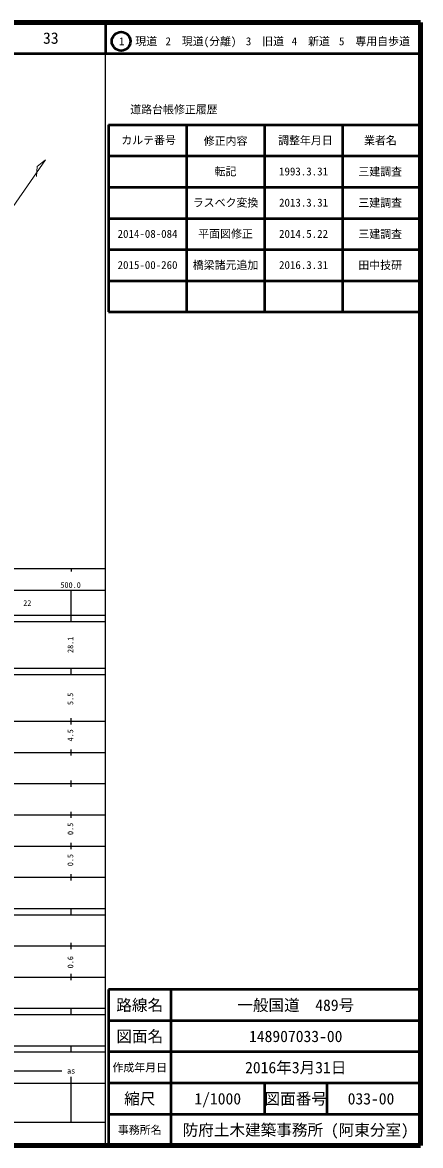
# Model space of a CAD drawing. Units: millimetres on the paper, enlarged 1000 times. Extents: x 40000 to 680000, y 20000 to 380000.
# Drawn here: x 552408 to 680000, y 20000 to 380000 of the extents above; entities that cross this region are included whole.
import ezdxf
from ezdxf.enums import TextEntityAlignment as Align

# ---------------------------------------------------------------- set-up
doc = ezdxf.new("R2010")
doc.units = ezdxf.units.MM
doc.header["$LTSCALE"] = 1000
for name, color, linetype, lineweight in [('M-BGD', 7, 'Continuous', 13), ('M-TTL', 2, 'Continuous', 140), ('M-TTL-BAND', 7, 'Continuous', 25), ('M-TTL-FRAM', 2, 'Continuous', 50), ('M-TTL-LINE', 7, 'Continuous', 50)]:
    doc.layers.add(name, color=color, linetype=linetype, lineweight=lineweight)
doc.layers.add('M-TTL-TXT', color=7, linetype='Continuous')
doc.styles.add('ＭＳ ゴシック', font='')
doc.styles.get('ＭＳ ゴシック').set_extended_font_data('MS Gothic')

msp = doc.modelspace()

# ---------------------------------------------------------------- linework, layer by layer
at = {"layer": 'M-BGD'}
for p, q in [((540047, 307532), (559823, 335929)), ((559823, 335929), (557167, 333795)), ((557167, 333795), (556938, 330674))]:
    msp.add_line(p, q, dxfattribs=at)
at = {"layer": 'M-TTL'}
for p, q in [((680000, 380000), (40000, 380000)), ((680000, 20000), (680000, 380000)), ((40000, 20000), (680000, 20000))]:
    msp.add_line(p, q, dxfattribs=at)
at = {"layer": 'M-TTL-BAND'}
for p, q in [((579000, 20000), (579000, 370000)), ((40000, 205000), (579000, 205000)), ((568000, 205000), (568000, 204000)), ((68000, 198000), (579000, 198000)), ((568000, 188000), (568000, 198000)), ((40000, 190000), (579000, 190000)), ((40000, 188000), (579000, 188000)), ((40000, 173000), (579000, 173000)), ((568000, 171000), (568000, 173000)), ((40000, 171000), (579000, 171000)), ((40000, 156000), (579000, 156000)), ((568000, 155000), (568000, 157000)), ((46000, 146000), (579000, 146000)), ((568000, 145000), (568000, 147000)), ((568000, 135000), (568000, 137000)), ((52000, 136000), (579000, 136000)), ((46000, 126000), (579000, 126000)), ((568000, 125000), (568000, 127000)), ((52000, 116000), (579000, 116000)), ((568000, 115000), (568000, 117000)), ((46000, 106000), (579000, 106000)), ((568000, 105000), (568000, 107000)), ((40000, 96000), (579000, 96000)), ((40000, 94000), (579000, 94000)), ((568000, 94000), (568000, 96000)), ((49000, 84000), (579000, 84000)), ((568000, 83000), (568000, 85000)), ((40000, 74000), (579000, 74000)), ((568000, 73000), (568000, 75000)), ((40000, 64000), (579000, 64000)), ((40000, 62000), (579000, 62000)), ((568000, 62000), (568000, 64000)), ((40000, 52000), (579000, 52000)), ((568000, 50000), (568000, 52000)), ((40000, 50000), (579000, 50000)), ((71000, 44000), (565000, 44000)), ((40000, 40000), (579000, 40000)), ((568000, 27500), (568000, 42000)), ((68000, 27500), (579000, 27500))]:
    msp.add_line(p, q, dxfattribs=at)
at = {"layer": 'M-TTL-FRAM'}
for p, q in [((580000, 347197), (580000, 287197)), ((580000, 347197), (680000, 347197)), ((580000, 287197), (680000, 287197)), ((680000, 70000), (580000, 70000)), ((580000, 70000), (580000, 20000))]:
    msp.add_line(p, q, dxfattribs=at)
at = {"layer": 'M-TTL-LINE'}
for p, q in [((579000, 380000), (579000, 370000)), ((40000, 370000), (680000, 370000)), ((605000, 347197), (605000, 287197)), ((630000, 347197), (630000, 287197)), ((655000, 347197), (655000, 287197)), ((580000, 337197), (680000, 337197)), ((580000, 327197), (680000, 327197)), ((580000, 317197), (680000, 317197)), ((580000, 307197), (680000, 307197)), ((580000, 297197), (680000, 297197)), ((600000, 70000), (600000, 20000)), ((680000, 60000), (580000, 60000)), ((680000, 50000), (580000, 50000)), ((680000, 40000), (580000, 40000)), ((630000, 40000), (630000, 30000)), ((650000, 40000), (650000, 30000)), ((680000, 30000), (580000, 30000))]:
    msp.add_line(p, q, dxfattribs=at)
msp.add_circle((584031, 373958), 3000, dxfattribs=at)

# ---------------------------------------------------------------- texts
at = {"layer": 'M-TTL-BAND', "style": 'ＭＳ ゴシック'}
for s, p in [('500.0', (567844, 198195)), ('22', (553950, 192405)), ('as', (568000, 42500))]:
    msp.add_text(s, height=1833, dxfattribs=at).set_placement(p, align=Align.BOTTOM_CENTER)
for s, p in [('28.1', (569232, 180500)), ('5.5', (569232, 163174)), ('4.5', (569232, 151500)), ('0.5', (569232, 121500)), ('0.5', (569232, 111500)), ('0.6', (569232, 78764))]:
    msp.add_text(s, height=1833, rotation=90, dxfattribs=at).set_placement(p, align=Align.BOTTOM_CENTER)
at = {"layer": 'M-TTL-TXT', "style": 'ＭＳ ゴシック'}
for s, height, p in [('33', 3666, (561497, 375000)), ('1\u3000現道', 2566, (589448, 373958)), ('2\u3000現道(分離)', 2566, (609619, 373958)), ('3\u3000旧道', 2566, (630121, 373958)), ('4\u3000新道', 2566, (644824, 373958)), ('5\u3000専用自歩道', 2566, (665228, 373958)), ('道路台帳修正履歴', 2566, (600968, 352113)), ('カルテ番号', 2566, (592839, 342277)), ('修正内容', 2566, (617509, 342023)), ('調整年月日', 2566, (643089, 342197)), ('業者名', 2566, (667134, 342197)), ('転記', 2566, (617500, 332245)), ('1993.3.31', 2566, (642500, 332245)), ('三建調査', 2566, (667077, 332189)), ('ラスベク変換', 2566, (617500, 322245)), ('2013.3.31', 2566, (642500, 322245)), ('三建調査', 2566, (667077, 322189)), ('2014-08-084', 2566, (592500, 312245)), ('平面図修正', 2566, (617500, 312245)), ('2014.5.22', 2566, (642500, 312245)), ('三建調査', 2566, (667077, 312189)), ('2015-00-260', 2566, (592500, 302245)), ('橋梁諸元追加', 2566, (617500, 302245)), ('2016.3.31', 2566, (642500, 302245)), ('田中技研', 2566, (667077, 302189)), ('路線名', 3666, (590000, 65000)), ('路線名', 3666, (590000, 65000)), ('一般国道\u3000489号', 3666, (640000, 65000)), ('図面名', 3666, (590000, 55000)), ('図面名', 3666, (590000, 55000)), ('148907033-00', 3666, (640000, 55000)), ('2016年3月31日', 3666, (640000, 45000)), ('作成年月日', 2566, (590000, 45000)), ('作成年月日', 2566, (590000, 45000)), ('縮尺', 3666, (590000, 35000)), ('縮尺', 3666, (590000, 35000)), ('1/1000', 3666, (615000, 35000)), ('図面番号', 3666, (640000, 35000)), ('図面番号', 3666, (640000, 35000)), ('033-00', 3666, (664125, 35000)), ('事務所名', 2566, (590000, 25000)), ('事務所名', 2566, (590000, 25000)), ('防府土木建築事務所 (阿東分室)', 3666, (640000, 25000))]:
    msp.add_text(s, height=height, dxfattribs=at).set_placement(p, align=Align.MIDDLE_CENTER)

doc.saveas('drawing.dxf')
